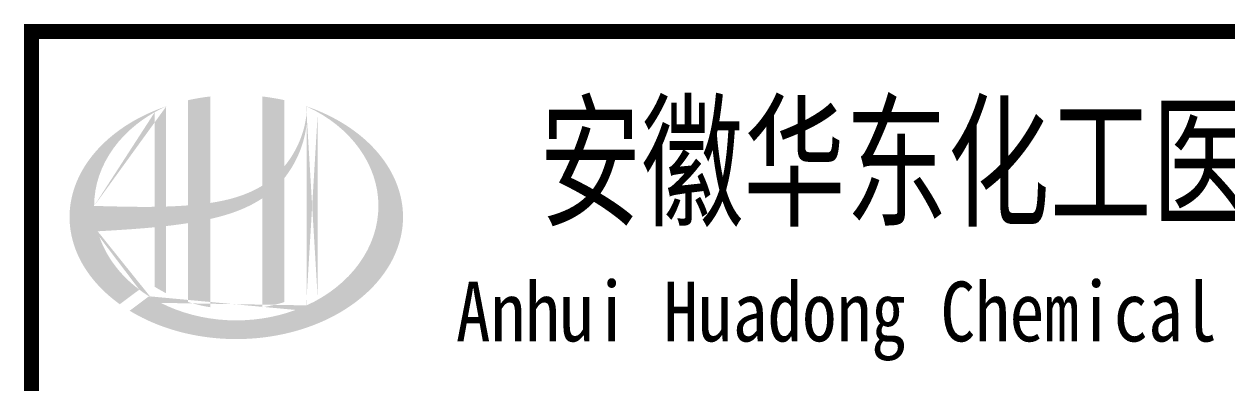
# Model space of a CAD drawing. Extents: x 4857502 to 7068445, y -422737 to 2032183.
# Drawn here: x 4922572 to 4928199, y -417384 to -415702 of the extents above; entities that cross this region are included whole.
import ezdxf
from ezdxf.enums import TextEntityAlignment as Align

# ---------------------------------------------------------------- set-up
doc = ezdxf.new("R2010")
doc.units = 0
doc.header["$LTSCALE"] = 1000
doc.header["$MEASUREMENT"] = 0
doc.layers.get('0').update_dxf_attribs({"linetype": 'CONTINUOUS'})
doc.styles.add('ECEC_TQ_S', font='')
doc.styles.get('ECEC_TQ_S').set_extended_font_data('SimSun')

msp = doc.modelspace()

# ---------------------------------------------------------------- hatches: boundary and pattern name
h = msp.add_hatch(color=256)
edge = h.paths.add_edge_path()
edge.add_spline(control_points=[(4923443.7, -416615.7), (4923449.8, -416614.3), (4923455.9, -416612.9), (4923505, -416601), (4923547.6, -416588), (4923622.6, -416556.9), (4923655.5, -416539.9), (4923686.4, -416519.3)], knot_values=[61.629012, 61.629012, 61.629012, 61.629012, 63.330431, 63.330431, 75.353634, 75.353634, 85.398649, 85.398649, 85.398649, 85.398649], degree=3, periodic=0)
edge.add_line((4923686.4, -416519.3), (4923686.4, -417029.5))
edge.add_spline(control_points=[(4923686.4, -417029.5), (4923703.5, -417026.8), (4923720.6, -417023.5), (4923755.3, -417015.4), (4923773, -417010.6), (4923790.4, -417005.1)], knot_values=[4.908456, 4.908456, 4.908456, 4.908456, 4.992821, 4.992821, 5.083034, 5.083034, 5.083034, 5.083034], degree=3, periodic=0)
edge.add_line((4923790.4, -417005.1), (4923790.4, -416423.7))
edge.add_spline(control_points=[(4923790.4, -416423.7), (4923799, -416412.7), (4923807.2, -416401.4), (4923833.3, -416361.7), (4923849, -416331.8), (4923878.2, -416259), (4923889.4, -416215.2), (4923894.1, -416169.9), (4923894.3, -416168.6), (4923894.4, -416167.3)], knot_values=[97.991744, 97.991744, 97.991744, 97.991744, 101.64219, 101.64219, 110.337975, 110.337975, 121.934322, 121.934322, 122.270691, 122.270691, 122.270691, 122.270691], degree=3, periodic=0)
edge.add_line((4923894.4, -416167.3), (4923894.4, -416096.9))
edge.add_spline(control_points=[(4923894.4, -416096.9), (4923894.3, -416104.6), (4923893.9, -416112.2), (4923893.4, -416119.9)], knot_values=[126.194075, 126.194075, 126.194075, 126.194075, 128.396762, 128.396762, 128.396762, 128.396762], degree=3, periodic=0)
edge.add_spline(control_points=[(4923893.4, -416119.9), (4923892.9, -416126.1), (4923892.3, -416132.3), (4923891.5, -416138.6)], knot_values=[124.417049, 124.417049, 124.417049, 124.417049, 126.194075, 126.194075, 126.194075, 126.194075], degree=3, periodic=0)
edge.add_spline(control_points=[(4923891.5, -416138.6), (4923890.4, -416147.7), (4923888.9, -416156.8), (4923887.1, -416165.9)], knot_values=[121.80529, 121.80529, 121.80529, 121.80529, 124.417049, 124.417049, 124.417049, 124.417049], degree=3, periodic=0)
edge.add_spline(control_points=[(4923887.1, -416165.9), (4923884.7, -416178.1), (4923881.8, -416190.2), (4923878.3, -416202.2)], knot_values=[118.31574, 118.31574, 118.31574, 118.31574, 121.80529, 121.80529, 121.80529, 121.80529], degree=3, periodic=0)
edge.add_spline(control_points=[(4923878.3, -416202.2), (4923874.8, -416214.3), (4923870.7, -416226.3), (4923866.2, -416238.2)], knot_values=[114.795988, 114.795988, 114.795988, 114.795988, 118.31574, 118.31574, 118.31574, 118.31574], degree=3, periodic=0)
edge.add_spline(control_points=[(4923866.2, -416238.2), (4923861.7, -416249.9), (4923856.7, -416261.4), (4923851.3, -416272.8)], knot_values=[111.329641, 111.329641, 111.329641, 111.329641, 114.795988, 114.795988, 114.795988, 114.795988], degree=3, periodic=0)
edge.add_spline(control_points=[(4923851.3, -416272.8), (4923845.8, -416284.3), (4923839.8, -416295.7), (4923833.3, -416306.7)], knot_values=[107.79529, 107.79529, 107.79529, 107.79529, 111.329641, 111.329641, 111.329641, 111.329641], degree=3, periodic=0)
edge.add_spline(control_points=[(4923833.3, -416306.7), (4923827, -416317.6), (4923820.3, -416328.1), (4923813.2, -416338.4)], knot_values=[104.343579, 104.343579, 104.343579, 104.343579, 107.79529, 107.79529, 107.79529, 107.79529], degree=3, periodic=0)
edge.add_spline(control_points=[(4923813.2, -416338.4), (4923806, -416348.8), (4923798.3, -416358.8), (4923790.4, -416368.5)], knot_values=[100.8507, 100.8507, 100.8507, 100.8507, 104.343579, 104.343579, 104.343579, 104.343579], degree=3, periodic=0)
edge.add_line((4923790.4, -416368.5), (4923790.4, -416059.2))
edge.add_spline(control_points=[(4923790.4, -416059.2), (4923756.3, -416051.7), (4923721.5, -416045.8), (4923686.4, -416041.7)], knot_values=[4.423999, 4.423999, 4.423999, 4.423999, 4.558741, 4.558741, 4.558741, 4.558741], degree=3, periodic=0)
edge.add_line((4923686.4, -416041.7), (4923686.4, -416459.8))
edge.add_spline(control_points=[(4923686.4, -416459.8), (4923614.4, -416504.4), (4923530.2, -416527.6), (4923443.7, -416540.6)], knot_values=[63.246215, 63.246215, 63.246215, 63.246215, 87.689124, 87.689124, 87.689124, 87.689124], degree=3, periodic=0)
edge.add_line((4923443.7, -416540.6), (4923443.7, -416041.7))
edge.add_spline(control_points=[(4923443.7, -416041.7), (4923408.5, -416045.8), (4923373.8, -416051.7), (4923339.7, -416059.2)], knot_values=[4.866038, 4.866038, 4.866038, 4.866038, 5.000777, 5.000777, 5.000777, 5.000777], degree=3, periodic=0)
edge.add_line((4923339.7, -416059.2), (4923339.7, -416552.1))
edge.add_spline(control_points=[(4923339.7, -416552.1), (4923338, -416552.2), (4923303.1, -416554.8), (4923268.5, -416556.6), (4923235.7, -416557.6)], knot_values=[43.657356, 43.657356, 43.657356, 43.657356, 44.134253, 53.497092, 53.497092, 53.497092, 53.497092], degree=3, periodic=0)
edge.add_line((4923235.7, -416557.6), (4923235.7, -416088.5))
edge.add_spline(control_points=[(4923235.7, -416088.5), (4923218.7, -416094.3), (4923201.9, -416100.6), (4923185.5, -416107.4)], knot_values=[5.14157, 5.14157, 5.14157, 5.14157, 5.212921, 5.212921, 5.212921, 5.212921], degree=3, periodic=0)
edge.add_spline(control_points=[(4923185.5, -416107.4), (4923178.6, -416110.2), (4923171.8, -416113.1), (4923139.5, -416127.3), (4923115, -416139.5), (4923091.5, -416152.7)], knot_values=[5.212921, 5.212921, 5.212921, 5.212921, 5.24296, 5.24296, 5.355623, 5.355623, 5.355623, 5.355623], degree=3, periodic=0)
edge.add_spline(control_points=[(4923091.5, -416152.7), (4923076.6, -416161.1), (4923062.2, -416169.8), (4923048.2, -416178.9)], knot_values=[5.355623, 5.355623, 5.355623, 5.355623, 5.426974, 5.426974, 5.426974, 5.426974], degree=3, periodic=0)
edge.add_spline(control_points=[(4923048.2, -416178.9), (4923040.8, -416183.8), (4923033.5, -416188.7), (4923020, -416198.2), (4923013.8, -416202.7), (4923007.6, -416207.3)], knot_values=[5.426974, 5.426974, 5.426974, 5.426974, 5.464765, 5.464765, 5.498325, 5.498325, 5.498325, 5.498325], degree=3, periodic=0)
edge.add_spline(control_points=[(4923007.6, -416207.3), (4922981.6, -416226.9), (4922957.5, -416247.7), (4922935.6, -416269.7)], knot_values=[5.498325, 5.498325, 5.498325, 5.498325, 5.641027, 5.641027, 5.641027, 5.641027], degree=3, periodic=0)
edge.add_spline(control_points=[(4922935.6, -416269.7), (4922928.6, -416276.7), (4922921.9, -416283.8), (4922901.4, -416306.4), (4922888.5, -416322.2), (4922876.7, -416338.4)], knot_values=[5.641027, 5.641027, 5.641027, 5.641027, 5.686569, 5.686569, 5.783729, 5.783729, 5.783729, 5.783729], degree=3, periodic=0)
edge.add_spline(control_points=[(4922876.7, -416338.4), (4922861.6, -416359.2), (4922848.3, -416380.6), (4922835.2, -416405.6), (4922833.6, -416408.7), (4922832, -416411.9)], knot_values=[5.783729, 5.783729, 5.783729, 5.783729, 5.908374, 5.908374, 5.92643, 5.92643, 5.92643, 5.92643], degree=3, periodic=0)
edge.add_spline(control_points=[(4922832, -416411.9), (4922819.5, -416437), (4922809.5, -416462.7), (4922802, -416488.6)], knot_values=[5.92643, 5.92643, 5.92643, 5.92643, 6.069132, 6.069132, 6.069132, 6.069132], degree=3, periodic=0)
edge.add_spline(control_points=[(4922802, -416488.6), (4922798.8, -416499.7), (4922796, -416510.9), (4922790.6, -416537), (4922788.4, -416552.1), (4922786.9, -416567.1)], knot_values=[6.069132, 6.069132, 6.069132, 6.069132, 6.130179, 6.130179, 6.211834, 6.211834, 6.211834, 6.211834], degree=3, periodic=0)
edge.add_spline(control_points=[(4922786.9, -416567.1), (4922785.7, -416580.3), (4922785, -416593.5), (4922785, -416606.7)], knot_values=[6.211834, 6.211834, 6.211834, 6.211834, 6.283185, 6.283185, 6.283185, 6.283185], degree=3, periodic=0)
edge.add_spline(control_points=[(4922785, -416606.7), (4922785, -416616), (4922785.4, -416625.4), (4922786, -416634.7)], knot_values=[6.283185, 6.283185, 6.283185, 6.283185, 6.333655, 6.333655, 6.333655, 6.333655], degree=3, periodic=0)
edge.add_spline(control_points=[(4922786, -416634.7), (4922787.2, -416653.3), (4922789.8, -416671.9), (4922793.5, -416690.5)], knot_values=[6.333655, 6.333655, 6.333655, 6.333655, 6.434594, 6.434594, 6.434594, 6.434594], degree=3, periodic=0)
edge.add_spline(control_points=[(4922793.5, -416690.5), (4922793.8, -416691.7), (4922794, -416692.9), (4922798, -416711.4), (4922802.7, -416728.6), (4922808.6, -416745.6)], knot_values=[6.434594, 6.434594, 6.434594, 6.434594, 6.441278, 6.441278, 6.535532, 6.535532, 6.535532, 6.535532], degree=3, periodic=0)
edge.add_spline(control_points=[(4922808.6, -416745.6), (4922814.8, -416763.8), (4922822.4, -416781.9), (4922831.1, -416799.7)], knot_values=[6.535532, 6.535532, 6.535532, 6.535532, 6.636471, 6.636471, 6.636471, 6.636471], degree=3, periodic=0)
edge.add_spline(control_points=[(4922831.1, -416799.7), (4922833.3, -416804.1), (4922835.6, -416808.6), (4922844.9, -416826.2), (4922852.6, -416839.3), (4922861, -416852.1)], knot_values=[6.636471, 6.636471, 6.636471, 6.636471, 6.661894, 6.661894, 6.73741, 6.73741, 6.73741, 6.73741], degree=3, periodic=0)
edge.add_spline(control_points=[(4922861, -416852.1), (4922872.2, -416869.3), (4922884.5, -416886.1), (4922898.1, -416902.5)], knot_values=[6.73741, 6.73741, 6.73741, 6.73741, 6.838349, 6.838349, 6.838349, 6.838349], degree=3, periodic=0)
edge.add_spline(control_points=[(4922898.1, -416902.5), (4922904, -416909.6), (4922910.1, -416916.7), (4922924.7, -416932.6), (4922933.2, -416941.5), (4922942.1, -416950.1)], knot_values=[6.838349, 6.838349, 6.838349, 6.838349, 6.88251, 6.88251, 6.939288, 6.939288, 6.939288, 6.939288], degree=3, periodic=0)
edge.add_spline(control_points=[(4922942.1, -416950.1), (4922957.9, -416965.5), (4922974.7, -416980.3), (4922992.6, -416994.5)], knot_values=[6.939288, 6.939288, 6.939288, 6.939288, 7.040227, 7.040227, 7.040227, 7.040227], degree=3, periodic=0)
edge.add_spline(control_points=[(4922992.6, -416994.5), (4923001.6, -417001.6), (4923010.8, -417008.6), (4923020.2, -417015.3)], knot_values=[7.040227, 7.040227, 7.040227, 7.040227, 7.090696, 7.090696, 7.090696, 7.090696], degree=3, periodic=0)
edge.add_line((4923020.2, -417015.3), (4923111.4, -416947))
edge.add_ellipse((4923565, -416554.7), major_axis=(665, 0), ratio=0.806676, start_angle=192.819, end_angle=226.9853, ccw=False)
edge.add_spline(control_points=[(4922916.6, -416673.7), (4922940.6, -416672.2), (4922964.7, -416670.8), (4923053.4, -416665.3), (4923118.2, -416661), (4923183.7, -416654.6)], knot_values=[11.398263, 11.398263, 11.398263, 11.398263, 18.40729, 18.40729, 37.18094, 37.18094, 37.18094, 37.18094], degree=3, periodic=0)
edge.add_line((4923183.7, -416654.6), (4923183.7, -416933.7))
edge.add_spline(control_points=[(4923183.7, -416933.7), (4923187.3, -416935.9), (4923190.9, -416938.1), (4923207.8, -416948.3), (4923221.6, -416955.9), (4923235.7, -416963.1)], knot_values=[4.049945, 4.049945, 4.049945, 4.049945, 4.072021, 4.072021, 4.153257, 4.153257, 4.153257, 4.153257], degree=3, periodic=0)
edge.add_line((4923235.7, -416963.1), (4923235.7, -416649.2))
edge.add_spline(control_points=[(4923235.7, -416649.2), (4923267.9, -416645.5), (4923300.3, -416641.3), (4923335.1, -416635.9), (4923337.4, -416635.5), (4923339.7, -416635.2)], knot_values=[42.135009, 42.135009, 42.135009, 42.135009, 51.307228, 51.307228, 51.948574, 51.948574, 51.948574, 51.948574], degree=3, periodic=0)
edge.add_line((4923339.7, -416635.2), (4923339.7, -417005.1))
edge.add_spline(control_points=[(4923339.7, -417005.1), (4923373.3, -417015.7), (4923408.2, -417023.9), (4923443.7, -417029.5)], knot_values=[4.34174, 4.34174, 4.34174, 4.34174, 4.516316, 4.516316, 4.516316, 4.516316], degree=3, periodic=0)
edge.add_line((4923443.7, -417029.5), (4923443.7, -416615.7))
edge = h.paths.add_edge_path(flags=16)
edge.add_ellipse((4923565, -416554.7), major_axis=(665, 0), ratio=0.806676, start_angle=124.9875, end_angle=179.999, ccw=False)
edge.add_line((4923183.7, -416115.2), (4923183.7, -416558.8))
edge.add_spline(control_points=[(4923183.7, -416558.8), (4923088.4, -416560.1), (4922994.4, -416557.1), (4922900, -416554.7)], knot_values=[11.27373, 11.27373, 11.27373, 11.27373, 38.687513, 38.687513, 38.687513, 38.687513], degree=3, periodic=0)
edge = h.paths.add_edge_path()
edge.add_spline(control_points=[(4923066.2, -417045.8), (4923097.3, -417064.8), (4923130.4, -417082.1), (4923215, -417119.3), (4923268.3, -417137.2), (4923379, -417163.7), (4923436.5, -417172.5), (4923552.6, -417180.2), (4923611.3, -417179.3), (4923726.9, -417167.8), (4923783.7, -417157.3), (4923892.8, -417127.2), (4923944.9, -417107.7), (4924041.8, -417060.8), (4924086.6, -417033.5), (4924166.5, -416972.5), (4924201.7, -416939), (4924261, -416867.5), (4924285.2, -416829.6), (4924321.5, -416751.5), (4924333.8, -416711.3), (4924346.4, -416630.1), (4924346.7, -416589.1), (4924335.2, -416507.6), (4924323.4, -416467.1), (4924287.8, -416388.4), (4924264, -416350.2), (4924205.2, -416278), (4924170.1, -416244), (4924090.3, -416182.4), (4924045.6, -416154.7), (4923964.4, -416114.9), (4923930, -416100.7), (4923894.4, -416088.5)], knot_values=[0.886421, 0.886421, 0.886421, 0.886421, 1.040557, 1.040557, 1.261172, 1.261172, 1.481788, 1.481788, 1.702404, 1.702404, 1.92302, 1.92302, 2.143636, 2.143636, 2.364252, 2.364252, 2.584868, 2.584868, 2.805484, 2.805484, 3.026099, 3.026099, 3.246715, 3.246715, 3.46852, 3.46852, 3.690325, 3.690325, 3.91213, 3.91213, 4.133935, 4.133935, 4.283209, 4.283209, 4.283209, 4.283209], degree=3, periodic=0)
edge.add_line((4923894.4, -416088.5), (4923894.4, -416088.5))
edge.add_spline(control_points=[(4923894.4, -416088.6), (4923894.4, -416091.4), (4923894.4, -416094.1), (4923894.4, -416096.9)], knot_values=[128.396762, 128.396762, 128.396762, 128.396762, 129.192193, 129.192193, 129.192193, 129.192193], degree=3, periodic=0)
edge.add_line((4923894.4, -416096.9), (4923894.4, -417020.8))
edge.add_ellipse((4923565, -416554.7), major_axis=(665, 0), ratio=0.806676, start_angle=232.1054, end_angle=299.6833, ccw=False)
edge.add_line((4923156.6, -416978.1), (4923066.2, -417045.8))
edge = h.paths.add_edge_path(flags=16)
edge.add_ellipse((4923565, -416554.7), major_axis=(665, 0), ratio=0.806676, start_angle=304.9875, end_angle=415.0121, ccw=False)
edge.add_line((4923946.4, -416994.2), (4923946.4, -416115.2))
h = msp.add_hatch(color=256)
edge = h.paths.add_edge_path()
edge.add_spline(control_points=[(4923443.7, -416615.7), (4923449.8, -416614.3), (4923455.9, -416612.9), (4923505, -416601), (4923547.6, -416588), (4923622.6, -416556.9), (4923655.5, -416539.9), (4923686.4, -416519.3)], knot_values=[61.629012, 61.629012, 61.629012, 61.629012, 63.330431, 63.330431, 75.353634, 75.353634, 85.398649, 85.398649, 85.398649, 85.398649], degree=3, periodic=0)
edge.add_line((4923686.4, -416519.3), (4923686.4, -417029.5))
edge.add_spline(control_points=[(4923686.4, -417029.5), (4923703.5, -417026.8), (4923720.6, -417023.5), (4923755.3, -417015.4), (4923773, -417010.6), (4923790.4, -417005.1)], knot_values=[4.908456, 4.908456, 4.908456, 4.908456, 4.992821, 4.992821, 5.083034, 5.083034, 5.083034, 5.083034], degree=3, periodic=0)
edge.add_line((4923790.4, -417005.1), (4923790.4, -416423.7))
edge.add_spline(control_points=[(4923790.4, -416423.7), (4923799, -416412.7), (4923807.2, -416401.4), (4923833.3, -416361.7), (4923849, -416331.8), (4923878.2, -416259), (4923889.4, -416215.2), (4923894.1, -416169.9), (4923894.3, -416168.6), (4923894.4, -416167.3)], knot_values=[97.991744, 97.991744, 97.991744, 97.991744, 101.64219, 101.64219, 110.337975, 110.337975, 121.934322, 121.934322, 122.270691, 122.270691, 122.270691, 122.270691], degree=3, periodic=0)
edge.add_line((4923894.4, -416167.3), (4923894.4, -416096.9))
edge.add_spline(control_points=[(4923894.4, -416096.9), (4923894.3, -416104.6), (4923893.9, -416112.2), (4923893.4, -416119.9)], knot_values=[126.194075, 126.194075, 126.194075, 126.194075, 128.396762, 128.396762, 128.396762, 128.396762], degree=3, periodic=0)
edge.add_spline(control_points=[(4923893.4, -416119.9), (4923892.9, -416126.1), (4923892.3, -416132.3), (4923891.5, -416138.6)], knot_values=[124.417049, 124.417049, 124.417049, 124.417049, 126.194075, 126.194075, 126.194075, 126.194075], degree=3, periodic=0)
edge.add_spline(control_points=[(4923891.5, -416138.6), (4923890.4, -416147.7), (4923888.9, -416156.8), (4923887.1, -416165.9)], knot_values=[121.80529, 121.80529, 121.80529, 121.80529, 124.417049, 124.417049, 124.417049, 124.417049], degree=3, periodic=0)
edge.add_spline(control_points=[(4923887.1, -416165.9), (4923884.7, -416178.1), (4923881.8, -416190.2), (4923878.3, -416202.2)], knot_values=[118.31574, 118.31574, 118.31574, 118.31574, 121.80529, 121.80529, 121.80529, 121.80529], degree=3, periodic=0)
edge.add_spline(control_points=[(4923878.3, -416202.2), (4923874.8, -416214.3), (4923870.7, -416226.3), (4923866.2, -416238.2)], knot_values=[114.795988, 114.795988, 114.795988, 114.795988, 118.31574, 118.31574, 118.31574, 118.31574], degree=3, periodic=0)
edge.add_spline(control_points=[(4923866.2, -416238.2), (4923861.7, -416249.9), (4923856.7, -416261.4), (4923851.3, -416272.8)], knot_values=[111.329641, 111.329641, 111.329641, 111.329641, 114.795988, 114.795988, 114.795988, 114.795988], degree=3, periodic=0)
edge.add_spline(control_points=[(4923851.3, -416272.8), (4923845.8, -416284.3), (4923839.8, -416295.7), (4923833.3, -416306.7)], knot_values=[107.79529, 107.79529, 107.79529, 107.79529, 111.329641, 111.329641, 111.329641, 111.329641], degree=3, periodic=0)
edge.add_spline(control_points=[(4923833.3, -416306.7), (4923827, -416317.6), (4923820.3, -416328.1), (4923813.2, -416338.4)], knot_values=[104.343579, 104.343579, 104.343579, 104.343579, 107.79529, 107.79529, 107.79529, 107.79529], degree=3, periodic=0)
edge.add_spline(control_points=[(4923813.2, -416338.4), (4923806, -416348.8), (4923798.3, -416358.8), (4923790.4, -416368.5)], knot_values=[100.8507, 100.8507, 100.8507, 100.8507, 104.343579, 104.343579, 104.343579, 104.343579], degree=3, periodic=0)
edge.add_line((4923790.4, -416368.5), (4923790.4, -416059.2))
edge.add_spline(control_points=[(4923790.4, -416059.2), (4923756.3, -416051.7), (4923721.5, -416045.8), (4923686.4, -416041.7)], knot_values=[4.423999, 4.423999, 4.423999, 4.423999, 4.558741, 4.558741, 4.558741, 4.558741], degree=3, periodic=0)
edge.add_line((4923686.4, -416041.7), (4923686.4, -416459.8))
edge.add_spline(control_points=[(4923686.4, -416459.8), (4923614.4, -416504.4), (4923530.2, -416527.6), (4923443.7, -416540.6)], knot_values=[63.246215, 63.246215, 63.246215, 63.246215, 87.689124, 87.689124, 87.689124, 87.689124], degree=3, periodic=0)
edge.add_line((4923443.7, -416540.6), (4923443.7, -416041.7))
edge.add_spline(control_points=[(4923443.7, -416041.7), (4923408.5, -416045.8), (4923373.8, -416051.7), (4923339.7, -416059.2)], knot_values=[4.866038, 4.866038, 4.866038, 4.866038, 5.000777, 5.000777, 5.000777, 5.000777], degree=3, periodic=0)
edge.add_line((4923339.7, -416059.2), (4923339.7, -416552.1))
edge.add_spline(control_points=[(4923339.7, -416552.1), (4923338, -416552.2), (4923303.1, -416554.8), (4923268.5, -416556.6), (4923235.7, -416557.6)], knot_values=[43.657356, 43.657356, 43.657356, 43.657356, 44.134253, 53.497092, 53.497092, 53.497092, 53.497092], degree=3, periodic=0)
edge.add_line((4923235.7, -416557.6), (4923235.7, -416088.5))
edge.add_spline(control_points=[(4923235.7, -416088.5), (4923218.7, -416094.3), (4923201.9, -416100.6), (4923185.5, -416107.4)], knot_values=[5.14157, 5.14157, 5.14157, 5.14157, 5.212921, 5.212921, 5.212921, 5.212921], degree=3, periodic=0)
edge.add_spline(control_points=[(4923185.5, -416107.4), (4923178.6, -416110.2), (4923171.8, -416113.1), (4923139.5, -416127.3), (4923115, -416139.5), (4923091.5, -416152.7)], knot_values=[5.212921, 5.212921, 5.212921, 5.212921, 5.24296, 5.24296, 5.355623, 5.355623, 5.355623, 5.355623], degree=3, periodic=0)
edge.add_spline(control_points=[(4923091.5, -416152.7), (4923076.6, -416161.1), (4923062.2, -416169.8), (4923048.2, -416178.9)], knot_values=[5.355623, 5.355623, 5.355623, 5.355623, 5.426974, 5.426974, 5.426974, 5.426974], degree=3, periodic=0)
edge.add_spline(control_points=[(4923048.2, -416178.9), (4923040.8, -416183.8), (4923033.5, -416188.7), (4923020, -416198.2), (4923013.8, -416202.7), (4923007.6, -416207.3)], knot_values=[5.426974, 5.426974, 5.426974, 5.426974, 5.464765, 5.464765, 5.498325, 5.498325, 5.498325, 5.498325], degree=3, periodic=0)
edge.add_spline(control_points=[(4923007.6, -416207.3), (4922981.6, -416226.9), (4922957.5, -416247.7), (4922935.6, -416269.7)], knot_values=[5.498325, 5.498325, 5.498325, 5.498325, 5.641027, 5.641027, 5.641027, 5.641027], degree=3, periodic=0)
edge.add_spline(control_points=[(4922935.6, -416269.7), (4922928.6, -416276.7), (4922921.9, -416283.8), (4922901.4, -416306.4), (4922888.5, -416322.2), (4922876.7, -416338.4)], knot_values=[5.641027, 5.641027, 5.641027, 5.641027, 5.686569, 5.686569, 5.783729, 5.783729, 5.783729, 5.783729], degree=3, periodic=0)
edge.add_spline(control_points=[(4922876.7, -416338.4), (4922861.6, -416359.2), (4922848.3, -416380.6), (4922835.2, -416405.6), (4922833.6, -416408.7), (4922832, -416411.9)], knot_values=[5.783729, 5.783729, 5.783729, 5.783729, 5.908374, 5.908374, 5.92643, 5.92643, 5.92643, 5.92643], degree=3, periodic=0)
edge.add_spline(control_points=[(4922832, -416411.9), (4922819.5, -416437), (4922809.5, -416462.7), (4922802, -416488.6)], knot_values=[5.92643, 5.92643, 5.92643, 5.92643, 6.069132, 6.069132, 6.069132, 6.069132], degree=3, periodic=0)
edge.add_spline(control_points=[(4922802, -416488.6), (4922798.8, -416499.7), (4922796, -416510.9), (4922790.6, -416537), (4922788.4, -416552.1), (4922786.9, -416567.1)], knot_values=[6.069132, 6.069132, 6.069132, 6.069132, 6.130179, 6.130179, 6.211834, 6.211834, 6.211834, 6.211834], degree=3, periodic=0)
edge.add_spline(control_points=[(4922786.9, -416567.1), (4922785.7, -416580.3), (4922785, -416593.5), (4922785, -416606.7)], knot_values=[6.211834, 6.211834, 6.211834, 6.211834, 6.283185, 6.283185, 6.283185, 6.283185], degree=3, periodic=0)
edge.add_spline(control_points=[(4922785, -416606.7), (4922785, -416616), (4922785.4, -416625.4), (4922786, -416634.7)], knot_values=[6.283185, 6.283185, 6.283185, 6.283185, 6.333655, 6.333655, 6.333655, 6.333655], degree=3, periodic=0)
edge.add_spline(control_points=[(4922786, -416634.7), (4922787.2, -416653.3), (4922789.8, -416671.9), (4922793.5, -416690.5)], knot_values=[6.333655, 6.333655, 6.333655, 6.333655, 6.434594, 6.434594, 6.434594, 6.434594], degree=3, periodic=0)
edge.add_spline(control_points=[(4922793.5, -416690.5), (4922793.8, -416691.7), (4922794, -416692.9), (4922798, -416711.4), (4922802.7, -416728.6), (4922808.6, -416745.6)], knot_values=[6.434594, 6.434594, 6.434594, 6.434594, 6.441278, 6.441278, 6.535532, 6.535532, 6.535532, 6.535532], degree=3, periodic=0)
edge.add_spline(control_points=[(4922808.6, -416745.6), (4922814.8, -416763.8), (4922822.4, -416781.9), (4922831.1, -416799.7)], knot_values=[6.535532, 6.535532, 6.535532, 6.535532, 6.636471, 6.636471, 6.636471, 6.636471], degree=3, periodic=0)
edge.add_spline(control_points=[(4922831.1, -416799.7), (4922833.3, -416804.1), (4922835.6, -416808.6), (4922844.9, -416826.2), (4922852.6, -416839.3), (4922861, -416852.1)], knot_values=[6.636471, 6.636471, 6.636471, 6.636471, 6.661894, 6.661894, 6.73741, 6.73741, 6.73741, 6.73741], degree=3, periodic=0)
edge.add_spline(control_points=[(4922861, -416852.1), (4922872.2, -416869.3), (4922884.5, -416886.1), (4922898.1, -416902.5)], knot_values=[6.73741, 6.73741, 6.73741, 6.73741, 6.838349, 6.838349, 6.838349, 6.838349], degree=3, periodic=0)
edge.add_spline(control_points=[(4922898.1, -416902.5), (4922904, -416909.6), (4922910.1, -416916.7), (4922924.7, -416932.6), (4922933.2, -416941.5), (4922942.1, -416950.1)], knot_values=[6.838349, 6.838349, 6.838349, 6.838349, 6.88251, 6.88251, 6.939288, 6.939288, 6.939288, 6.939288], degree=3, periodic=0)
edge.add_spline(control_points=[(4922942.1, -416950.1), (4922957.9, -416965.5), (4922974.7, -416980.3), (4922992.6, -416994.5)], knot_values=[6.939288, 6.939288, 6.939288, 6.939288, 7.040227, 7.040227, 7.040227, 7.040227], degree=3, periodic=0)
edge.add_spline(control_points=[(4922992.6, -416994.5), (4923001.6, -417001.6), (4923010.8, -417008.6), (4923020.2, -417015.3)], knot_values=[7.040227, 7.040227, 7.040227, 7.040227, 7.090696, 7.090696, 7.090696, 7.090696], degree=3, periodic=0)
edge.add_line((4923020.2, -417015.3), (4923111.4, -416947))
edge.add_ellipse((4923565, -416554.7), major_axis=(665, 0), ratio=0.806676, start_angle=192.819, end_angle=226.9853, ccw=False)
edge.add_spline(control_points=[(4922916.6, -416673.7), (4922940.6, -416672.2), (4922964.7, -416670.8), (4923053.4, -416665.3), (4923118.2, -416661), (4923183.7, -416654.6)], knot_values=[11.398263, 11.398263, 11.398263, 11.398263, 18.40729, 18.40729, 37.18094, 37.18094, 37.18094, 37.18094], degree=3, periodic=0)
edge.add_line((4923183.7, -416654.6), (4923183.7, -416933.7))
edge.add_spline(control_points=[(4923183.7, -416933.7), (4923187.3, -416935.9), (4923190.9, -416938.1), (4923207.8, -416948.3), (4923221.6, -416955.9), (4923235.7, -416963.1)], knot_values=[4.049945, 4.049945, 4.049945, 4.049945, 4.072021, 4.072021, 4.153257, 4.153257, 4.153257, 4.153257], degree=3, periodic=0)
edge.add_line((4923235.7, -416963.1), (4923235.7, -416649.2))
edge.add_spline(control_points=[(4923235.7, -416649.2), (4923267.9, -416645.5), (4923300.3, -416641.3), (4923335.1, -416635.9), (4923337.4, -416635.5), (4923339.7, -416635.2)], knot_values=[42.135009, 42.135009, 42.135009, 42.135009, 51.307228, 51.307228, 51.948574, 51.948574, 51.948574, 51.948574], degree=3, periodic=0)
edge.add_line((4923339.7, -416635.2), (4923339.7, -417005.1))
edge.add_spline(control_points=[(4923339.7, -417005.1), (4923373.3, -417015.7), (4923408.2, -417023.9), (4923443.7, -417029.5)], knot_values=[4.34174, 4.34174, 4.34174, 4.34174, 4.516316, 4.516316, 4.516316, 4.516316], degree=3, periodic=0)
edge.add_line((4923443.7, -417029.5), (4923443.7, -416615.7))
edge = h.paths.add_edge_path(flags=16)
edge.add_ellipse((4923565, -416554.7), major_axis=(665, 0), ratio=0.806676, start_angle=124.9875, end_angle=179.999, ccw=False)
edge.add_line((4923183.7, -416115.2), (4923183.7, -416558.8))
edge.add_spline(control_points=[(4923183.7, -416558.8), (4923088.4, -416560.1), (4922994.4, -416557.1), (4922900, -416554.7)], knot_values=[11.27373, 11.27373, 11.27373, 11.27373, 38.687513, 38.687513, 38.687513, 38.687513], degree=3, periodic=0)
edge = h.paths.add_edge_path()
edge.add_spline(control_points=[(4923066.2, -417045.8), (4923097.3, -417064.8), (4923130.4, -417082.1), (4923215, -417119.3), (4923268.3, -417137.2), (4923379, -417163.7), (4923436.5, -417172.5), (4923552.6, -417180.2), (4923611.3, -417179.3), (4923726.9, -417167.8), (4923783.7, -417157.3), (4923892.8, -417127.2), (4923944.9, -417107.7), (4924041.8, -417060.8), (4924086.6, -417033.5), (4924166.5, -416972.5), (4924201.7, -416939), (4924261, -416867.5), (4924285.2, -416829.6), (4924321.5, -416751.5), (4924333.8, -416711.3), (4924346.4, -416630.1), (4924346.7, -416589.1), (4924335.2, -416507.6), (4924323.4, -416467.1), (4924287.8, -416388.4), (4924264, -416350.2), (4924205.2, -416278), (4924170.1, -416244), (4924090.3, -416182.4), (4924045.6, -416154.7), (4923964.4, -416114.9), (4923930, -416100.7), (4923894.4, -416088.5)], knot_values=[0.886421, 0.886421, 0.886421, 0.886421, 1.040557, 1.040557, 1.261172, 1.261172, 1.481788, 1.481788, 1.702404, 1.702404, 1.92302, 1.92302, 2.143636, 2.143636, 2.364252, 2.364252, 2.584868, 2.584868, 2.805484, 2.805484, 3.026099, 3.026099, 3.246715, 3.246715, 3.46852, 3.46852, 3.690325, 3.690325, 3.91213, 3.91213, 4.133935, 4.133935, 4.283209, 4.283209, 4.283209, 4.283209], degree=3, periodic=0)
edge.add_line((4923894.4, -416088.5), (4923894.4, -416088.5))
edge.add_spline(control_points=[(4923894.4, -416088.6), (4923894.4, -416091.4), (4923894.4, -416094.1), (4923894.4, -416096.9)], knot_values=[128.396762, 128.396762, 128.396762, 128.396762, 129.192193, 129.192193, 129.192193, 129.192193], degree=3, periodic=0)
edge.add_line((4923894.4, -416096.9), (4923894.4, -417020.8))
edge.add_ellipse((4923565, -416554.7), major_axis=(665, 0), ratio=0.806676, start_angle=232.1054, end_angle=299.6833, ccw=False)
edge.add_line((4923156.6, -416978.1), (4923066.2, -417045.8))
edge = h.paths.add_edge_path(flags=16)
edge.add_ellipse((4923565, -416554.7), major_axis=(665, 0), ratio=0.806676, start_angle=304.9875, end_angle=415.0121, ccw=False)
edge.add_line((4923946.4, -416994.2), (4923946.4, -416115.2))

# ---------------------------------------------------------------- linework, layer by layer
at = {"const_width": 70}
msp.add_lwpolyline([(4922607.2, -415737.3), (4922607.2, -421737.3)], dxfattribs=at)
msp.add_lwpolyline([(4940607.2, -415737.3, 70, 70, 0), (4922607.2, -415737.3, 70, 70, 0), (4922607.2, -421737.3, 0, 0, 0)], format="xyseb")

# ---------------------------------------------------------------- texts
at = {"style": 'ECEC_TQ_S'}
for s, height, width, p in [('安徽华东化工医药工程有限责任公司', 500, 0.7, (4928802.1, -416337.3)), ('安徽华东化工医药工程有限责任公司', 500, 0.7, (4928802.1, -416337.3)), ('Anhui Huadong Chemical & Medical Engineering Co.,Ltd', 280, 0.85, (4928802.1, -417087.3)), ('Anhui Huadong Chemical & Medical Engineering Co.,Ltd', 280, 0.85, (4928802.1, -417087.3))]:
    msp.add_text(s, height=height, dxfattribs=dict(at, width=width)).set_placement(p, align=Align.MIDDLE)

doc.saveas('drawing.dxf')
